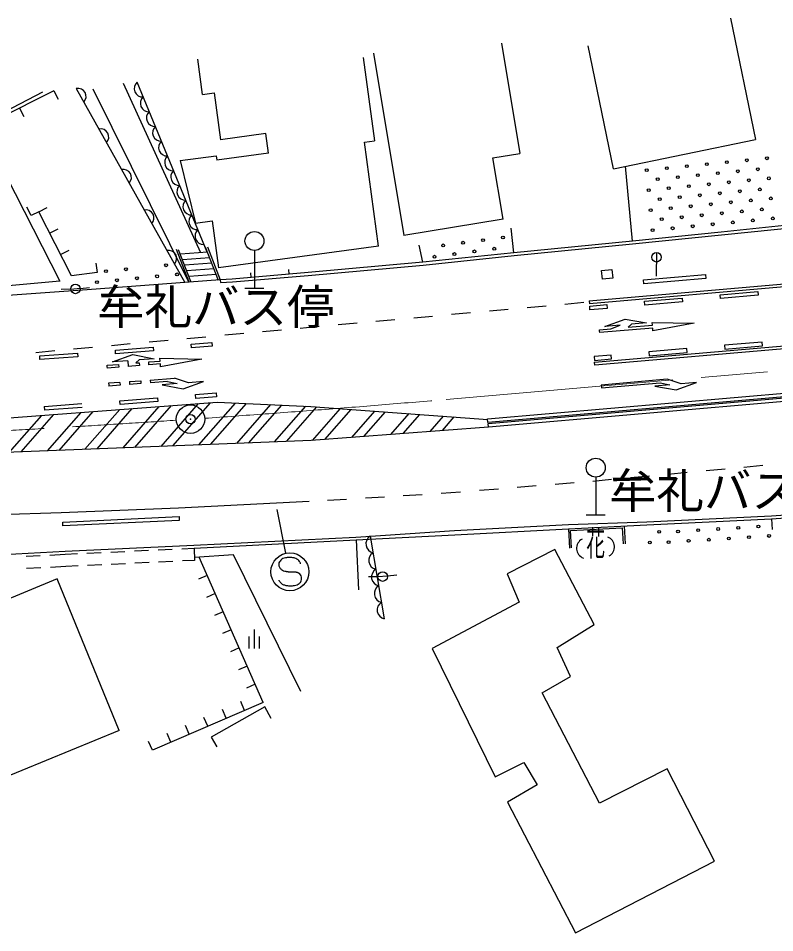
# Model space of a CAD drawing. Units: millimetres, scale not verified. Extents: x 40000 to 680000, y 20000 to 380000.
# Drawn here: x 253602 to 293458, y 234588 to 282757 of the extents above; entities that cross this region are included whole.
import ezdxf
from ezdxf.enums import TextEntityAlignment as Align

# ---------------------------------------------------------------- set-up
doc = ezdxf.new("R2010")
doc.units = ezdxf.units.MM
doc.header["$LTSCALE"] = 1000
doc.header["$PDMODE"] = 32
doc.header["$PDSIZE"] = 500
doc.linetypes.add('CHAIN', pattern=[18.5, 12, -1.5, 3.5, -1.5])
for name, color, linetype, lineweight in [('M-BGD', 7, 'Continuous', 25), ('M-BGD-EXST', 7, 'Continuous', 25), ('M-BMK', 2, 'CHAIN', 13), ('M-BMK-SRVR', 3, 'Continuous', 25), ('M-STR-STRC', 7, 'Continuous', 25)]:
    doc.layers.add(name, color=color, linetype=linetype, lineweight=lineweight)
doc.layers.add('M-BMK-HTXT', color=7, linetype='Continuous')
doc.layers.add('M-OTRS', color=6, linetype='Continuous')
doc.styles.add('ＭＳ ゴシック', font='')
doc.styles.get('ＭＳ ゴシック').set_extended_font_data('MS Gothic')

msp = doc.modelspace()

# ---------------------------------------------------------------- linework, layer by layer
at = {"layer": 'M-BGD'}
for p, q in [((291136, 282757), (292450, 276378)), ((279070, 281449), (280034, 275642)), ((272316, 280922), (273910, 271314)), ((284956, 274835), (283624, 281302)), ((263307, 278751), (263058, 280595)), ((271776, 280690), (272371, 276298)), ((263554, 270435), (259865, 279390)), ((255472, 278944), (251850, 277114)), ((255472, 278944), (255697, 278498)), ((256660, 279055), (262373, 268843)), ((262592, 268860), (257545, 279021)), ((263222, 270410), (259149, 279321)), ((231445, 266727), (254898, 278884)), ((263307, 278751), (263929, 278836)), ((263929, 278836), (264264, 276360)), ((253661, 278029), (253886, 277583)), ((251717, 276871), (255795, 268907)), ((266653, 276684), (264264, 276360)), ((266794, 275645), (266653, 276684)), ((271840, 276227), (272371, 276298)), ((272581, 270753), (271840, 276227)), ((284956, 274835), (292450, 276378)), ((266794, 275645), (264066, 275275)), ((278610, 275405), (280034, 275642)), ((262133, 275260), (264033, 275518)), ((262133, 275260), (262947, 271971)), ((264033, 275518), (264066, 275275)), ((279145, 272182), (278610, 275405)), ((285956, 271023), (285598, 274967)), ((254286, 272361), (254056, 272805)), ((254676, 272562), (255120, 272792)), ((254676, 272562), (254286, 272361)), ((256412, 269199), (254676, 272562)), ((279145, 272182), (273910, 271314)), ((262947, 271971), (263813, 272088)), ((263813, 272088), (264148, 269612)), ((279711, 270404), (279576, 271704)), ((255254, 271441), (255699, 271671)), ((272581, 270753), (264148, 269612)), ((274914, 269908), (274731, 270807)), ((255833, 270320), (256277, 270550)), ((262702, 268898), (262051, 270564)), ((263566, 270436), (262142, 270331)), ((264149, 268945), (263462, 270701)), ((257694, 269857), (257754, 269361)), ((263680, 270143), (262256, 270039)), ((263794, 269851), (262371, 269746)), ((257754, 269361), (256412, 269199)), ((263909, 269558), (262485, 269454)), ((264023, 269266), (262599, 269161)), ((265877, 269105), (265856, 269354)), ((267870, 269275), (267849, 269524)), ((255795, 268907), (247510, 268174)), ((286542, 268976), (289807, 269257)), ((286559, 268777), (286542, 268976)), ((289824, 269057), (286559, 268777)), ((289807, 269257), (289824, 269057)), ((255943, 256218), (262078, 256508)), ((262087, 256308), (255952, 256018)), ((262078, 256508), (262087, 256308)), ((293291, 256396), (293318, 255836)), ((255952, 256018), (255943, 256218)), ((282597, 255871), (282651, 254851)), ((285426, 255912), (285470, 255079)), ((285520, 256027), (285570, 255080)), ((272146, 255474), (272888, 251123)), ((262215, 254818), (262862, 254849)), ((262862, 254849), (262893, 254200)), ((271403, 255275), (271534, 252642)), ((254013, 254417), (254762, 254456)), ((255262, 254483), (256075, 254525)), ((256075, 254525), (256722, 254556)), ((257221, 254580), (257970, 254616)), ((258470, 254640), (259219, 254675)), ((259718, 254699), (260467, 254735)), ((260967, 254759), (261716, 254795)), ((264944, 254499), (262886, 254349)), ((266498, 246718), (263138, 254368)), ((268493, 247293), (264944, 254499)), ((281875, 254769), (279353, 253498)), ((283946, 250820), (281875, 254769)), ((256106, 253876), (255291, 253833)), ((256753, 253907), (256106, 253876)), ((258001, 253967), (257252, 253931)), ((259250, 254026), (258501, 253990)), ((260498, 254086), (259749, 254050)), ((261747, 254145), (260998, 254110)), ((262893, 254200), (262246, 254169)), ((254791, 253807), (254042, 253768)), ((263558, 253411), (263100, 253210)), ((279353, 253498), (279996, 251996)), ((255653, 253226), (250502, 251122)), ((258918, 245232), (255653, 253226)), ((263978, 252455), (263520, 252254)), ((279996, 251996), (275413, 249562)), ((264398, 251499), (263940, 251298)), ((264818, 250543), (264360, 250342)), ((281997, 249614), (283946, 250820)), ((265238, 249587), (264780, 249386)), ((275413, 249562), (278728, 242794)), ((282702, 248079), (281997, 249614)), ((265658, 248631), (265200, 248429)), ((281210, 247224), (282702, 248079)), ((266078, 247674), (265620, 247473)), ((284222, 241416), (281210, 247224)), ((266498, 246718), (260666, 244210)), ((265526, 246300), (265329, 246760)), ((266600, 246482), (263764, 244888)), ((264554, 245882), (264357, 246342)), ((266926, 245871), (266600, 246482)), ((263582, 245464), (263385, 245924)), ((258918, 245232), (250072, 241619)), ((262610, 245046), (262413, 245506)), ((261638, 244628), (261441, 245088)), ((263764, 244888), (264072, 244383)), ((260666, 244210), (260469, 244669)), ((278728, 242794), (280241, 243556)), ((280241, 243556), (280944, 242379)), ((287785, 243222), (284222, 241416)), ((290283, 238362), (287785, 243222)), ((280944, 242379), (279387, 241470)), ((279387, 241470), (282962, 234588)), ((282962, 234588), (290283, 238362))]:
    msp.add_line(p, q, dxfattribs=at)
for points in [[(296926, 272147), (296315, 272067), (294971, 271940), (290633, 271495), (285956, 271023), (279711, 270404), (274914, 269908), (268867, 269360), (264880, 269020), (264242, 268981), (264251, 268831), (264891, 268871), (268880, 269210), (274928, 269759), (279726, 270254), (285971, 270874), (290649, 271346), (294986, 271790), (296329, 271918), (296340, 271869), (296949, 271948), (305274, 272776), (305250, 272975)], [(263566, 270710), (264242, 268981), (262609, 268861), (261941, 270572)], [(262609, 268861), (257224, 268445), (247365, 267759), (243997, 267544), (236594, 267161), (234860, 267088), (232268, 266865)], [(262862, 254849), (271403, 255275), (276595, 255551), (282597, 255871), (286719, 256077), (293291, 256396), (295762, 256567), (297565, 256700), (301964, 257168), (301949, 257307), (297553, 256839), (295752, 256707), (293283, 256536), (286712, 256216), (282586, 256071), (276585, 255751), (271396, 255414), (262855, 254989), (256068, 254665), (250199, 254356), (241214, 254090), (232211, 253857), (230123, 253943), (230104, 253691)], [(282751, 254856), (282702, 255776), (285426, 255912)]]:
    msp.add_lwpolyline(points, dxfattribs=at)
for centre in [(289881, 275071), (290937, 275174), (291992, 275278), (293048, 275382), (286715, 274759), (287770, 274863), (288826, 274967), (289405, 274491), (290461, 274595), (291517, 274698), (292572, 274802), (287294, 274284), (288350, 274387), (289985, 274015), (291041, 274119), (292096, 274222), (293152, 274326), (286818, 273704), (287874, 273808), (288929, 273911), (290565, 273539), (291620, 273643), (292676, 273746), (287398, 273228), (288453, 273332), (289509, 273435), (291144, 273063), (292200, 273167), (293255, 273271), (286922, 272648), (287978, 272752), (289033, 272856), (290089, 272959), (291724, 272587), (292780, 272691), (287502, 272172), (288557, 272276), (289613, 272380), (290668, 272483), (292304, 272111), (293359, 272215), (288081, 271696), (289137, 271800), (290192, 271904), (291248, 272008), (279140, 271212), (287026, 271593), (275986, 270794), (277037, 270934), (278089, 271073), (275530, 270199), (276581, 270338), (277632, 270477), (278684, 270617), (261388, 269744), (258221, 269433), (259277, 269536), (261968, 269268), (257745, 268853), (258801, 268957), (259856, 269060), (260912, 269164), (287371, 255709), (288363, 255725), (289421, 255789), (290480, 255854), (291539, 255919), (292597, 255983), (288924, 255228), (289983, 255292), (291042, 255357), (292100, 255421), (293159, 255486), (286874, 255147), (287866, 255163)]:
    msp.add_circle(centre, 75, dxfattribs=at)
for centre, radius, start, end in [((260158, 279057), 444, 131.3126, 273.4539), ((256748, 278638), 427, 316.5006, 101.9416), ((260478, 278280), 444, 131.3126, 273.4539), ((260798, 277503), 444, 131.3126, 273.4539), ((261118, 276726), 444, 131.3126, 273.4539), ((257942, 276504), 427, 316.5006, 101.9416), ((261438, 275950), 444, 131.3126, 273.4539), ((261758, 275173), 444, 131.3126, 273.4539), ((259136, 274370), 427, 316.5006, 101.9416), ((262078, 274396), 444, 131.3126, 273.4539), ((262398, 273619), 444, 131.3126, 273.4539), ((262718, 272842), 444, 131.3126, 273.4539), ((260329, 272236), 427, 316.5006, 101.9416), ((263038, 272066), 444, 131.3126, 273.4539), ((263357, 271289), 444, 131.3126, 273.4539), ((261523, 270103), 427, 316.5006, 101.9416), ((272392, 255069), 475, 121.2747, 258.0745), ((272541, 254198), 475, 121.2747, 258.0745), ((272689, 253328), 475, 121.2747, 258.0745), ((272838, 252458), 475, 121.2747, 258.0745), ((272986, 251587), 475, 121.2747, 258.0745)]:
    msp.add_arc(centre, radius, start, end, dxfattribs=at)
at = {"layer": 'M-BGD-EXST'}
for p, q in [((266045, 270525), (266045, 268525)), ((287232, 270417), (287220, 269167)), ((256364, 268488), (255865, 268467)), ((256863, 268518), (256365, 268479)), ((256863, 268523), (257360, 268573)), ((266545, 268525), (265545, 268525)), ((267696, 254576), (267242, 256874)), ((273049, 253379), (273544, 253445)), ((272551, 253341), (272051, 253330)), ((273050, 253366), (272552, 253327)), ((266024, 250557), (266024, 249557)), ((265758, 250191), (265758, 249557)), ((266291, 250191), (266291, 249557))]:
    msp.add_line(p, q, dxfattribs=at)
msp.add_lwpolyline([(284325, 269471), (284870, 269531), (284921, 269073), (284376, 269013)], close=True, dxfattribs=at)
for points in [[(267645, 253636), (267670, 253631), (267696, 253626), (267721, 253622), (267746, 253617), (267772, 253613), (267797, 253609), (267823, 253606), (267848, 253603), (267874, 253601), (267899, 253600), (267920, 253599), (267941, 253599), (267963, 253599), (267984, 253599), (268005, 253599), (268026, 253600), (268047, 253600), (268068, 253600), (268089, 253600), (268111, 253600), (268122, 253599), (268134, 253599), (268146, 253598), (268157, 253598), (268169, 253597), (268181, 253596), (268192, 253594), (268204, 253593), (268216, 253591), (268227, 253590), (268241, 253587), (268255, 253584), (268269, 253581), (268282, 253578), (268296, 253574), (268308, 253570), (268320, 253565), (268332, 253561), (268343, 253556), (268355, 253550), (268366, 253545), (268384, 253535), (268400, 253525), (268420, 253508), (268436, 253492)], [(267394, 253059), (267379, 253082), (267366, 253105), (267355, 253130), (267352, 253144), (267349, 253157)]]:
    msp.add_lwpolyline(points, dxfattribs=at)
for centre, radius in [((266045, 271025), 500), ((287229, 270167), 250), ((256614, 268499), 250), ((267911, 253600), 1000), ((272801, 253346), 250)]:
    msp.add_circle(centre, radius, dxfattribs=at)
for centre, radius, start, end in [((283563, 254837), 546, 117.7233, 249.9678), ((284469, 254915), 549, 298.729, 69.7954), ((267788, 253754), 591, 100.054, 114.5262), ((267877, 253261), 1092, 90.5454, 100.1869), ((267896, 253097), 1257, 82.477, 91.3279), ((267970, 253640), 709, 69.2741, 82.6429), ((267620, 253979), 298, 172.3681, 193.7201), ((267612, 253972), 290, 150.0708, 170.8217), ((267620, 253979), 298, 193.7824, 222.17), ((267785, 253870), 491, 135.1508, 149.9367), ((267687, 253977), 347, 114.638, 136.0855), ((268073, 253911), 419, 50.34, 69.2792), ((268079, 253929), 401, 40.3943, 49.3685), ((267999, 253839), 521, 31.0741, 42.2143), ((268284, 254011), 188, 15.4849, 31.0741), ((268366, 254038), 101, 353.2451, 12.7461), ((267729, 254079), 445, 222.257, 242.8164), ((267821, 254262), 650, 242.9551, 254.2829), ((268185, 253254), 346, 0.8202, 42.0391), ((267748, 253335), 449, 217.9483, 228.2045), ((267756, 253355), 470, 229.1238, 248.2674), ((267851, 253596), 728, 248.3135, 261.1494), ((268034, 253585), 715, 279.4937, 291.465), ((268139, 253318), 428, 291.4581, 309.0625), ((268191, 253250), 344, 309.5264, 337.1503), ((268183, 253246), 349, 338.2637, 2.0545), ((267926, 254088), 1226, 261.2217, 270.9828), ((267944, 254134), 1272, 270.1516, 279.4163)]:
    msp.add_arc(centre, radius, start, end, dxfattribs=at)
at = {"layer": 'M-BMK'}
msp.add_line((276139, 262678), (361568, 270062), dxfattribs=at)
for start, end in [(273.96615, 274.94036), (270.60687, 273.85156)]:
    msp.add_arc((211550, 1009887), 749996, start, end, dxfattribs=at)
at = {"layer": 'M-BMK-SRVR'}
msp.add_circle((262675, 261641), 750, dxfattribs=at)
msp.add_point((262675, 261641), dxfattribs=at)
at = {"layer": 'M-OTRS'}
msp.add_point((262677, 261636), dxfattribs=at)
at = {"layer": 'M-STR-STRC'}
for p, q in [((283684, 267872), (310941, 270241)), ((308603, 269887), (283697, 267722)), ((290582, 268195), (292575, 268368)), ((292575, 268368), (292592, 268169)), ((283684, 267872), (283697, 267722)), ((286597, 267849), (288590, 268022)), ((286614, 267649), (286597, 267849)), ((288607, 267822), (286614, 267649)), ((288590, 268022), (288607, 267822)), ((290599, 267996), (290582, 268195)), ((292592, 268169), (290599, 267996)), ((279417, 267417), (278422, 267327)), ((281409, 267598), (280413, 267508)), ((283401, 267779), (282405, 267689)), ((283708, 267597), (284605, 267675)), ((283725, 267398), (283708, 267597)), ((284622, 267476), (283725, 267398)), ((284605, 267675), (284622, 267476)), ((273442, 266875), (272446, 266785)), ((275434, 267056), (274438, 266965)), ((277426, 267237), (276430, 267146)), ((284511, 266522), (285581, 266916)), ((285581, 266916), (286703, 266713)), ((269458, 266513), (268463, 266423)), ((271450, 266694), (270454, 266604)), ((283966, 264634), (308872, 266798)), ((308885, 266649), (283979, 264484)), ((284225, 266347), (284829, 266399)), ((287028, 266440), (284238, 266197)), ((285308, 266591), (284511, 266522)), ((284829, 266399), (285308, 266591)), ((285906, 266643), (285732, 266478)), ((285732, 266478), (287015, 266589)), ((286703, 266713), (285906, 266643)), ((287002, 266739), (289213, 266705)), ((287015, 266589), (287002, 266739)), ((287041, 266290), (287028, 266440)), ((289213, 266705), (287041, 266290)), ((263487, 265967), (262491, 265876)), ((265478, 266151), (264482, 266059)), ((267467, 266333), (266474, 266243)), ((284232, 266272), (284225, 266347)), ((284238, 266197), (284232, 266272)), ((257512, 265417), (256516, 265325)), ((259503, 265600), (258508, 265509)), ((258717, 265274), (260711, 265432)), ((261495, 265784), (260499, 265692)), ((260711, 265432), (260727, 265233)), ((262704, 265595), (263799, 265687)), ((262721, 265396), (262704, 265595)), ((263814, 265488), (262721, 265396)), ((263799, 265687), (263814, 265488)), ((292805, 265703), (290813, 265530)), ((290813, 265530), (290830, 265331)), ((290830, 265331), (292823, 265504)), ((292823, 265504), (292805, 265703)), ((255520, 265233), (254525, 265142)), ((254729, 264974), (256724, 265122)), ((254744, 264775), (254729, 264974)), ((256724, 265122), (256739, 264922)), ((258572, 264652), (259645, 265038)), ((258733, 265075), (258717, 265274)), ((260727, 265233), (258733, 265075)), ((259645, 265038), (260765, 264826)), ((284835, 265010), (283940, 264933)), ((283940, 264933), (283957, 264733)), ((284853, 264811), (284835, 265010)), ((288820, 265357), (286828, 265184)), ((286828, 265184), (286845, 264984)), ((286845, 264984), (288838, 265158)), ((288838, 265158), (288820, 265357)), ((256739, 264922), (254744, 264775)), ((258284, 264479), (258888, 264527)), ((258290, 264405), (258284, 264479)), ((259369, 264716), (258572, 264652)), ((258883, 264527), (258894, 264377)), ((259369, 264716), (259393, 264417)), ((259991, 264464), (259393, 264417)), ((259967, 264763), (259792, 264599)), ((259792, 264599), (259979, 264613)), ((260765, 264826), (259967, 264763)), ((259979, 264613), (259991, 264464)), ((260478, 264653), (261076, 264700)), ((260489, 264503), (260478, 264653)), ((261088, 264551), (260489, 264503)), ((261076, 264700), (261064, 264850)), ((261064, 264850), (263275, 264799)), ((261099, 264401), (261088, 264551)), ((263275, 264799), (261099, 264401)), ((283957, 264733), (284853, 264811)), ((283979, 264484), (283966, 264634)), ((258296, 264330), (258290, 264405)), ((258894, 264377), (258296, 264330)), ((278331, 261660), (309086, 264333)), ((311404, 264333), (278348, 261460)), ((278353, 261411), (311411, 264284)), ((311428, 264085), (278370, 261211)), ((258958, 263576), (258360, 263529)), ((258360, 263529), (258366, 263454)), ((258958, 263576), (258970, 263427)), ((259456, 263616), (260054, 263663)), ((259456, 263616), (259468, 263466)), ((260066, 263513), (259468, 263466)), ((260054, 263663), (260066, 263513)), ((260553, 263702), (261835, 263804)), ((260553, 263702), (260565, 263553)), ((261468, 263624), (260565, 263553)), ((261972, 263514), (261175, 263451)), ((261468, 263624), (261972, 263514)), ((262570, 263561), (261835, 263804)), ((262295, 263239), (263368, 263624)), ((263368, 263624), (262570, 263561)), ((287795, 263739), (284322, 263437)), ((284335, 263287), (287429, 263556)), ((287429, 263556), (287935, 263450)), ((288532, 263502), (287795, 263739)), ((288260, 263177), (289329, 263571)), ((289329, 263571), (288532, 263502)), ((258366, 263454), (258372, 263379)), ((258970, 263427), (258372, 263379)), ((261175, 263451), (262295, 263239)), ((262935, 262931), (264030, 263023)), ((264030, 263023), (264048, 262823)), ((284322, 263437), (284335, 263287)), ((287935, 263450), (287138, 263380)), ((287138, 263380), (288260, 263177)), ((258961, 262610), (260942, 262767)), ((258964, 262410), (258961, 262610)), ((260958, 262568), (258964, 262410)), ((260942, 262767), (260958, 262568)), ((262951, 262731), (262935, 262931)), ((264048, 262823), (262951, 262731)), ((254960, 262310), (256954, 262457)), ((254960, 262310), (254975, 262110)), ((256969, 262257), (254975, 262110)), ((257529, 262044), (255736, 259998)), ((258952, 262150), (257113, 260051)), ((259593, 262198), (257732, 260075)), ((261016, 262305), (259109, 260129)), ((261656, 262353), (259728, 260153)), ((263079, 262460), (261105, 260206)), ((263720, 262507), (261724, 260230)), ((265034, 262490), (263101, 260284)), ((265609, 262464), (263720, 260308)), ((266887, 262405), (265096, 260361)), ((267464, 262373), (265718, 260381)), ((268740, 262319), (267092, 260438)), ((269309, 262285), (267711, 260462)), ((270559, 262194), (269090, 260518)), ((271121, 262153), (269731, 260567)), ((272371, 262062), (271156, 260675)), ((254825, 261841), (253121, 259896)), ((255466, 261889), (253740, 259920)), ((256889, 261996), (255117, 259974)), ((272934, 262022), (271797, 260724)), ((274184, 261931), (273221, 260832)), ((274747, 261890), (273862, 260881)), ((275997, 261799), (275287, 260989)), ((276559, 261758), (275928, 261038)), ((278348, 261460), (278331, 261660)), ((278370, 261211), (278353, 261411)), ((292840, 259198), (291834, 259100)), ((288847, 258823), (287851, 258731)), ((290839, 259007), (289843, 258915)), ((282884, 258283), (281888, 258203)), ((284864, 258455), (283881, 258364)), ((284026, 258584), (284026, 256584)), ((286856, 258639), (285860, 258547)), ((276904, 257799), (275885, 257716)), ((278897, 257960), (277901, 257880)), ((280891, 258122), (279894, 258041)), ((270894, 257417), (269896, 257357)), ((272891, 257537), (271893, 257477)), ((274887, 257656), (273889, 257597)), ((284526, 256584), (283526, 256584))]:
    msp.add_line(p, q, dxfattribs=at)
for points in [[(195291, 260063), (209377, 260165), (224337, 260389), (249160, 261412), (264081, 262530), (269025, 262301), (278334, 261625)], [(278369, 261219), (269034, 260509), (264175, 260321), (249303, 259743), (224350, 259489), (209423, 259612), (195291, 260063), (194202, 260093)], [(268926, 257299), (262041, 256944), (255866, 256711), (249271, 256498), (240617, 256322), (230342, 256224), (218660, 256265), (204251, 256458), (198065, 256578)]]:
    msp.add_lwpolyline(points, dxfattribs=at)
msp.add_circle((284026, 259084), 500, dxfattribs=at)

# ---------------------------------------------------------------- texts
at = {"layer": 'M-BGD-EXST', "style": 'ＭＳ ゴシック', "width": 0.55}
msp.add_text('花', height=1320, dxfattribs=at).set_placement((283528, 254044), align=Align.BOTTOM_LEFT)
at = {"layer": 'M-BMK-HTXT', "style": 'ＭＳ ゴシック'}
msp.add_text('牟礼バス停', height=1833, dxfattribs=at).set_placement((257758, 266092), align=Align.BOTTOM_LEFT)
at = {"layer": 'M-STR-STRC', "style": 'ＭＳ ゴシック'}
msp.add_text('牟礼バス停', height=1833, dxfattribs=at).set_placement((284729, 256407), align=Align.BOTTOM_LEFT)

doc.saveas('drawing.dxf')
